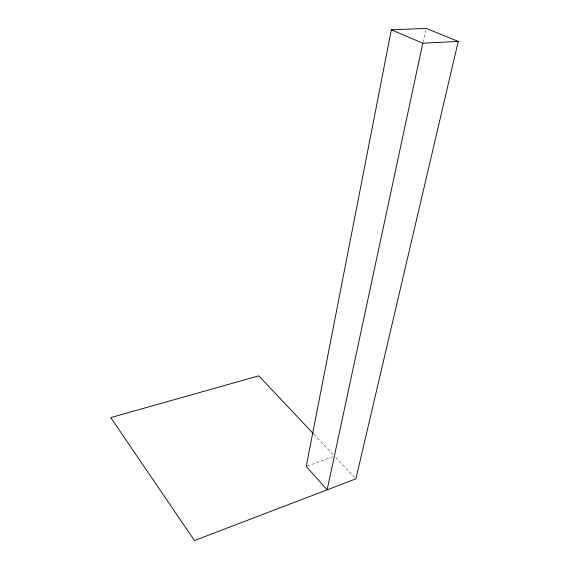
<?xml version="1.0" encoding="UTF-8"?>
<svg xmlns="http://www.w3.org/2000/svg" width="569" height="569" viewBox="0 0 569 569"><rect width="100%" height="100%" fill="white"/><g stroke="black" fill="none" stroke-linecap="round" stroke-linejoin="round"><path stroke-width="0.43" stroke-dasharray="2.85 2.13" d="M423.322 42.334L425.925 30.185M307.054 466.118L332.929 456.829M313.875 434.261L333.377 454.937M335.81 457.526L354.686 477.54"/><path stroke-width="0.85" d="M458.244 41.423L426.295 28.45L391.33 29.787L306.222 466.416L327.132 489.831L422.788 43.201L458.244 41.423L355.909 478.828L194.47 540.55L110.756 417.596L258.774 375.839L313.263 433.614M391.33 29.787L422.788 43.201"/></g></svg>
